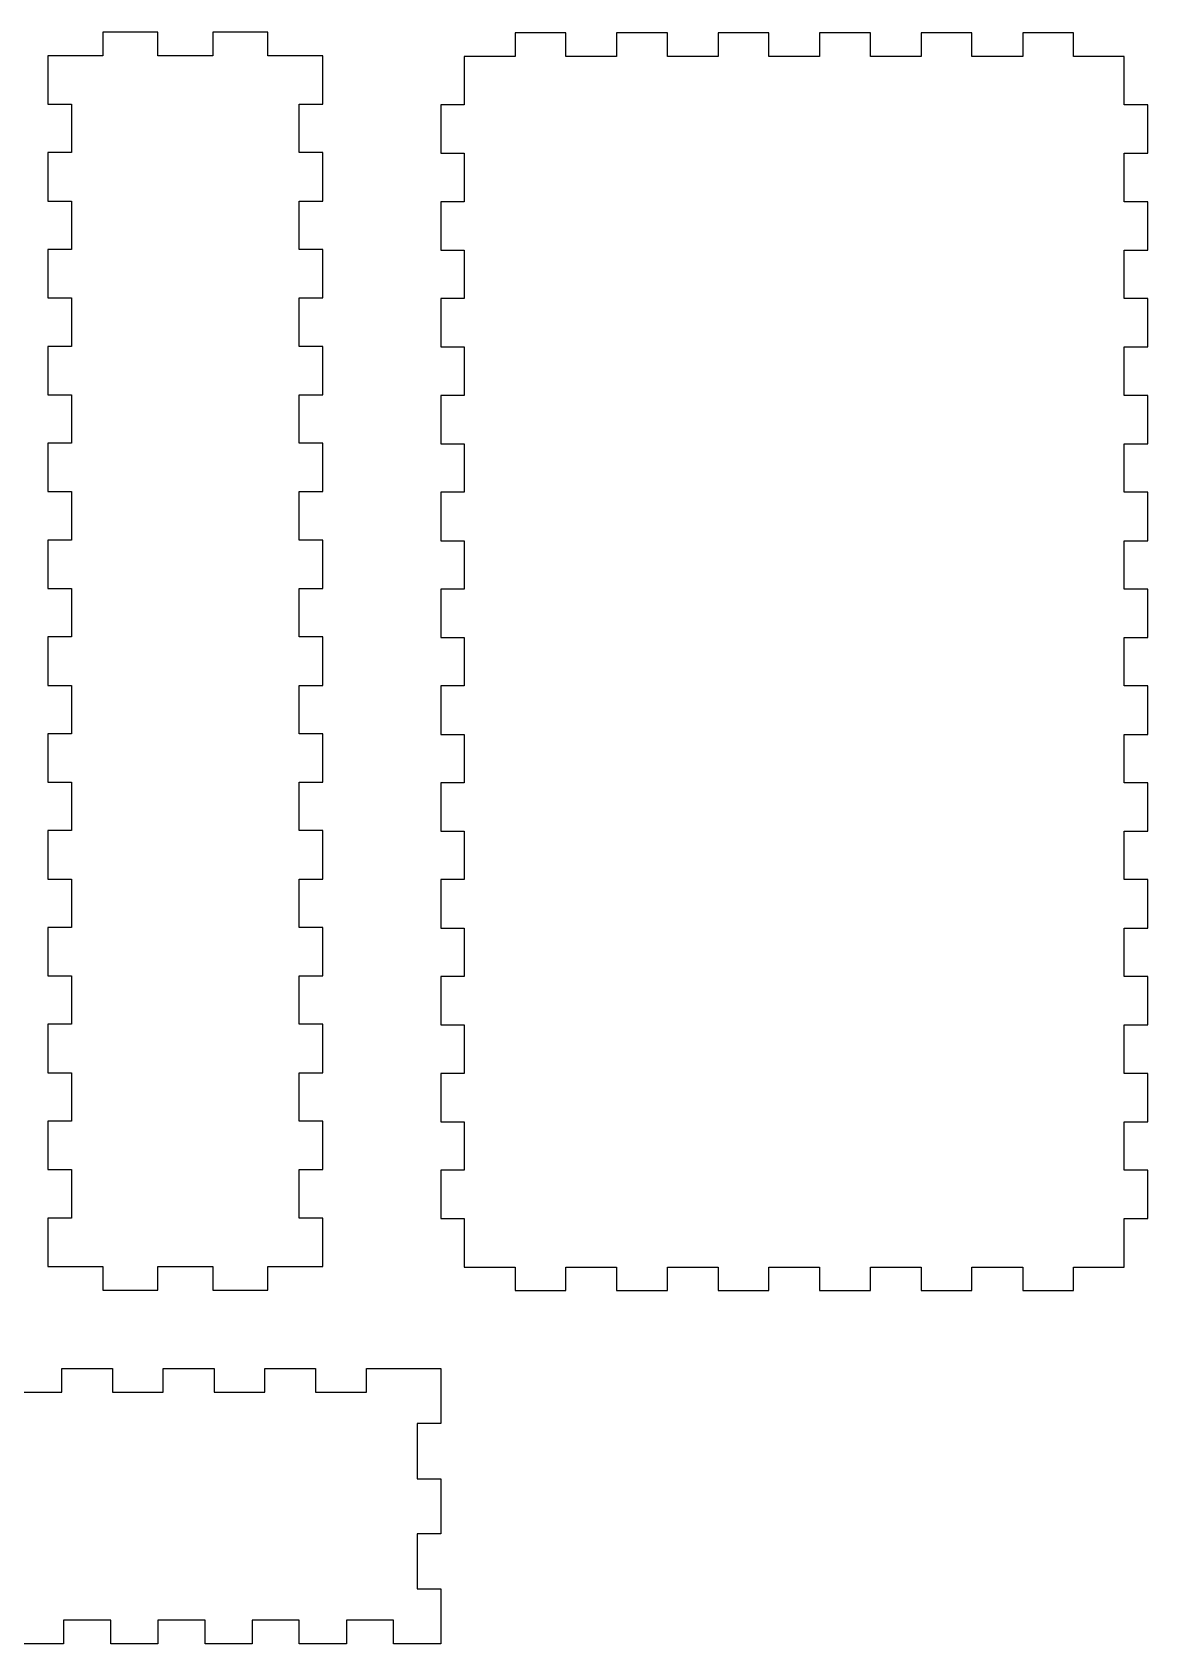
# Model space of a CAD drawing. Extents: x 0 to 280, y 5 to 210.
# Drawn here: x 138.1 to 280.1, y 4.9 to 209.9 of the extents above; entities that cross this region are included whole.
import ezdxf

# ---------------------------------------------------------------- set-up
doc = ezdxf.new("R2010")
doc.units = 0

msp = doc.modelspace()

# ---------------------------------------------------------------- linework, layer by layer
at = {"layer": 'Layer 1'}
for p, q in [((154.132102, 209.867708), (147.132109, 209.867708)), ((147.132109, 209.867708), (147.132109, 206.867713)), ((154.132102, 206.867713), (154.132102, 209.867708)), ((168.132083, 209.867708), (161.132092, 209.867708)), ((161.132092, 209.867708), (161.132092, 206.867713)), ((168.132083, 206.867713), (168.132083, 209.867708)), ((206.052036, 209.787963), (199.592044, 209.787963)), ((199.592044, 209.787963), (199.592044, 206.787968)), ((206.052036, 206.787968), (206.052036, 209.787963)), ((218.982019, 209.787963), (212.512028, 209.787963)), ((212.512028, 209.787963), (212.512028, 206.787968)), ((218.982019, 206.787968), (218.982019, 209.787963)), ((231.902007, 209.787963), (225.442012, 209.787963)), ((225.442012, 209.787963), (225.442012, 206.787968)), ((231.902007, 206.787968), (231.902007, 209.787963)), ((244.821992, 209.787963), (238.361986, 209.787963)), ((238.361986, 209.787963), (238.361986, 206.787968)), ((244.821992, 206.787968), (244.821992, 209.787963)), ((257.741976, 209.787963), (251.281971, 209.787963)), ((251.281971, 209.787963), (251.281971, 206.787968)), ((257.741976, 206.787968), (257.741976, 209.787963)), ((270.671954, 209.787963), (264.211957, 209.787963)), ((264.211957, 209.787963), (264.211957, 206.787968)), ((270.671954, 206.787968), (270.671954, 209.787963)), ((147.132109, 206.867713), (140.132118, 206.867713)), ((140.132118, 206.867713), (140.132118, 200.707721)), ((161.132092, 206.867713), (154.132102, 206.867713)), ((175.132073, 206.867713), (168.132083, 206.867713)), ((175.132073, 200.707721), (175.132073, 206.867713)), ((199.592044, 206.787968), (193.132051, 206.787968)), ((193.132051, 206.787968), (193.132051, 200.627975)), ((212.512028, 206.787968), (206.052036, 206.787968)), ((225.442012, 206.787968), (218.982019, 206.787968)), ((238.361986, 206.787968), (231.902007, 206.787968)), ((251.281971, 206.787968), (244.821992, 206.787968)), ((264.211957, 206.787968), (257.741976, 206.787968)), ((277.131934, 206.787968), (270.671954, 206.787968)), ((277.131934, 200.627975), (277.131934, 206.787968)), ((140.132118, 200.707721), (143.132114, 200.707721)), ((143.132114, 200.707721), (143.132114, 194.547728)), ((172.132077, 194.547728), (172.132077, 200.707721)), ((172.132077, 200.707721), (175.132073, 200.707721)), ((193.132051, 200.627975), (190.132056, 200.627975)), ((190.132056, 200.627975), (190.132056, 194.467983)), ((280.131934, 200.627975), (277.131934, 200.627975)), ((280.131934, 194.467983), (280.131934, 200.627975)), ((143.132114, 194.547728), (140.132118, 194.547728)), ((140.132118, 194.547728), (140.132118, 188.387736)), ((175.132073, 194.547728), (172.132077, 194.547728)), ((175.132073, 188.387736), (175.132073, 194.547728)), ((190.132056, 194.467983), (193.132051, 194.467983)), ((193.132051, 194.467983), (193.132051, 188.307991)), ((277.131934, 188.307991), (277.131934, 194.467983)), ((277.131934, 194.467983), (280.131934, 194.467983)), ((140.132118, 188.387736), (143.132114, 188.387736)), ((143.132114, 188.387736), (143.132114, 182.227744)), ((172.132077, 182.227744), (172.132077, 188.387736)), ((172.132077, 188.387736), (175.132073, 188.387736)), ((193.132051, 188.307991), (190.132056, 188.307991)), ((190.132056, 188.307991), (190.132056, 182.147998)), ((280.131934, 188.307991), (277.131934, 188.307991)), ((280.131934, 182.147998), (280.131934, 188.307991)), ((143.132114, 182.227744), (140.132118, 182.227744)), ((140.132118, 182.227744), (140.132118, 176.067751)), ((175.132073, 182.227744), (172.132077, 182.227744)), ((175.132073, 176.067751), (175.132073, 182.227744)), ((190.132056, 182.147998), (193.132051, 182.147998)), ((193.132051, 182.147998), (193.132051, 175.988006)), ((277.131934, 175.988006), (277.131934, 182.147998)), ((277.131934, 182.147998), (280.131934, 182.147998)), ((140.132118, 176.067751), (143.132114, 176.067751)), ((143.132114, 176.067751), (143.132114, 169.907759)), ((172.132077, 169.907759), (172.132077, 176.067751)), ((172.132077, 176.067751), (175.132073, 176.067751)), ((193.132051, 175.988006), (190.132056, 175.988006)), ((190.132056, 175.988006), (190.132056, 169.828014)), ((280.131934, 175.988006), (277.131934, 175.988006)), ((280.131934, 169.828014), (280.131934, 175.988006)), ((143.132114, 169.907759), (140.132118, 169.907759)), ((140.132118, 169.907759), (140.132118, 163.747767)), ((175.132073, 169.907759), (172.132077, 169.907759)), ((175.132073, 163.747767), (175.132073, 169.907759)), ((190.132056, 169.828014), (193.132051, 169.828014)), ((193.132051, 169.828014), (193.132051, 163.668022)), ((277.131934, 163.668022), (277.131934, 169.828014)), ((277.131934, 169.828014), (280.131934, 169.828014)), ((140.132118, 163.747767), (143.132114, 163.747767)), ((143.132114, 163.747767), (143.132114, 157.587775)), ((172.132077, 157.587775), (172.132077, 163.747767)), ((172.132077, 163.747767), (175.132073, 163.747767)), ((193.132051, 163.668022), (190.132056, 163.668022)), ((190.132056, 163.668022), (190.132056, 157.508029)), ((280.131934, 163.668022), (277.131934, 163.668022)), ((280.131934, 157.508029), (280.131934, 163.668022)), ((143.132114, 157.587775), (140.132118, 157.587775)), ((140.132118, 157.587775), (140.132118, 151.427782)), ((175.132073, 157.587775), (172.132077, 157.587775)), ((175.132073, 151.427782), (175.132073, 157.587775)), ((190.132056, 157.508029), (193.132051, 157.508029)), ((193.132051, 157.508029), (193.132051, 151.348037)), ((277.131934, 151.348037), (277.131934, 157.508029)), ((277.131934, 157.508029), (280.131934, 157.508029)), ((140.132118, 151.427782), (143.132114, 151.427782)), ((143.132114, 151.427782), (143.132114, 145.26779)), ((172.132077, 145.26779), (172.132077, 151.427782)), ((172.132077, 151.427782), (175.132073, 151.427782)), ((193.132051, 151.348037), (190.132056, 151.348037)), ((190.132056, 151.348037), (190.132056, 145.188045)), ((280.131934, 151.348037), (277.131934, 151.348037)), ((280.131934, 145.188045), (280.131934, 151.348037)), ((143.132114, 145.26779), (140.132118, 145.26779)), ((140.132118, 145.26779), (140.132118, 139.107798)), ((175.132073, 145.26779), (172.132077, 145.26779)), ((175.132073, 139.107798), (175.132073, 145.26779)), ((190.132056, 145.188045), (193.132051, 145.188045)), ((193.132051, 145.188045), (193.132051, 139.028052)), ((277.131934, 139.028052), (277.131934, 145.188045)), ((277.131934, 145.188045), (280.131934, 145.188045)), ((140.132118, 139.107798), (143.132114, 139.107798)), ((143.132114, 139.107798), (143.132114, 132.947805)), ((172.132077, 132.947805), (172.132077, 139.107798)), ((172.132077, 139.107798), (175.132073, 139.107798)), ((193.132051, 139.028052), (190.132056, 139.028052)), ((190.132056, 139.028052), (190.132056, 132.86806)), ((280.131934, 139.028052), (277.131934, 139.028052)), ((280.131934, 132.86806), (280.131934, 139.028052)), ((143.132114, 132.947805), (140.132118, 132.947805)), ((140.132118, 132.947805), (140.132118, 126.787813)), ((175.132073, 132.947805), (172.132077, 132.947805)), ((175.132073, 126.787813), (175.132073, 132.947805)), ((190.132056, 132.86806), (193.132051, 132.86806)), ((193.132051, 132.86806), (193.132051, 126.708068)), ((277.131934, 126.708068), (277.131934, 132.86806)), ((277.131934, 132.86806), (280.131934, 132.86806)), ((140.132118, 126.787813), (143.132114, 126.787813)), ((143.132114, 126.787813), (143.132114, 120.627821)), ((172.132077, 120.627821), (172.132077, 126.787813)), ((172.132077, 126.787813), (175.132073, 126.787813)), ((193.132051, 126.708068), (190.132056, 126.708068)), ((190.132056, 126.708068), (190.132056, 120.548075)), ((280.131934, 126.708068), (277.131934, 126.708068)), ((280.131934, 120.548075), (280.131934, 126.708068)), ((143.132114, 120.627821), (140.132118, 120.627821)), ((140.132118, 120.627821), (140.132118, 114.467828)), ((175.132073, 120.627821), (172.132077, 120.627821)), ((175.132073, 114.467828), (175.132073, 120.627821)), ((190.132056, 120.548075), (193.132051, 120.548075)), ((193.132051, 120.548075), (193.132051, 114.388083)), ((277.131934, 114.388083), (277.131934, 120.548075)), ((277.131934, 120.548075), (280.131934, 120.548075)), ((140.132118, 114.467828), (143.132114, 114.467828)), ((143.132114, 114.467828), (143.132114, 108.307836)), ((172.132077, 108.307836), (172.132077, 114.467828)), ((172.132077, 114.467828), (175.132073, 114.467828)), ((193.132051, 114.388083), (190.132056, 114.388083)), ((190.132056, 114.388083), (190.132056, 108.228091)), ((280.131934, 114.388083), (277.131934, 114.388083)), ((280.131934, 108.228091), (280.131934, 114.388083)), ((143.132114, 108.307836), (140.132118, 108.307836)), ((140.132118, 108.307836), (140.132118, 102.147844)), ((175.132073, 108.307836), (172.132077, 108.307836)), ((175.132073, 102.147844), (175.132073, 108.307836)), ((190.132056, 108.228091), (193.132051, 108.228091)), ((193.132051, 108.228091), (193.132051, 102.068099)), ((277.131934, 102.068099), (277.131934, 108.228091)), ((277.131934, 108.228091), (280.131934, 108.228091)), ((140.132118, 102.147844), (143.132114, 102.147844)), ((143.132114, 102.147844), (143.132114, 95.987852)), ((172.132077, 95.987852), (172.132077, 102.147844)), ((172.132077, 102.147844), (175.132073, 102.147844)), ((193.132051, 102.068099), (190.132056, 102.068099)), ((190.132056, 102.068099), (190.132056, 95.908106)), ((280.131934, 102.068099), (277.131934, 102.068099)), ((280.131934, 95.908106), (280.131934, 102.068099)), ((143.132114, 95.987852), (140.132118, 95.987852)), ((140.132118, 95.987852), (140.132118, 89.827859)), ((175.132073, 95.987852), (172.132077, 95.987852)), ((175.132073, 89.827859), (175.132073, 95.987852)), ((190.132056, 95.908106), (193.132051, 95.908106)), ((193.132051, 95.908106), (193.132051, 89.748114)), ((277.131934, 89.748114), (277.131934, 95.908106)), ((277.131934, 95.908106), (280.131934, 95.908106)), ((140.132118, 89.827859), (143.132114, 89.827859)), ((143.132114, 89.827859), (143.132114, 83.667867)), ((172.132077, 83.667867), (172.132077, 89.827859)), ((172.132077, 89.827859), (175.132073, 89.827859)), ((193.132051, 89.748114), (190.132056, 89.748114)), ((190.132056, 89.748114), (190.132056, 83.588122)), ((280.131934, 89.748114), (277.131934, 89.748114)), ((280.131934, 83.588122), (280.131934, 89.748114)), ((143.132114, 83.667867), (140.132118, 83.667867)), ((140.132118, 83.667867), (140.132118, 77.507875)), ((175.132073, 83.667867), (172.132077, 83.667867)), ((175.132073, 77.507875), (175.132073, 83.667867)), ((190.132056, 83.588122), (193.132051, 83.588122)), ((193.132051, 83.588122), (193.132051, 77.428129)), ((277.131934, 77.428129), (277.131934, 83.588122)), ((277.131934, 83.588122), (280.131934, 83.588122)), ((140.132118, 77.507875), (143.132114, 77.507875)), ((143.132114, 77.507875), (143.132114, 71.347882)), ((172.132077, 71.347882), (172.132077, 77.507875)), ((172.132077, 77.507875), (175.132073, 77.507875)), ((193.132051, 77.428129), (190.132056, 77.428129)), ((190.132056, 77.428129), (190.132056, 71.268137)), ((280.131934, 77.428129), (277.131934, 77.428129)), ((280.131934, 71.268137), (280.131934, 77.428129)), ((143.132114, 71.347882), (140.132118, 71.347882)), ((140.132118, 71.347882), (140.132118, 65.18789)), ((175.132073, 71.347882), (172.132077, 71.347882)), ((175.132073, 65.18789), (175.132073, 71.347882)), ((190.132056, 71.268137), (193.132051, 71.268137)), ((193.132051, 71.268137), (193.132051, 65.108145)), ((277.131934, 65.108145), (277.131934, 71.268137)), ((277.131934, 71.268137), (280.131934, 71.268137)), ((140.132118, 65.18789), (143.132114, 65.18789)), ((143.132114, 65.18789), (143.132114, 59.0279)), ((172.132077, 59.0279), (172.132077, 65.18789)), ((172.132077, 65.18789), (175.132073, 65.18789)), ((193.132051, 65.108145), (190.132056, 65.108145)), ((190.132056, 65.108145), (190.132056, 58.948152)), ((280.131934, 65.108145), (277.131934, 65.108145)), ((280.131934, 58.948152), (280.131934, 65.108145)), ((143.132114, 59.0279), (140.132118, 59.0279)), ((140.132118, 59.0279), (140.132118, 52.867908)), ((175.132073, 59.0279), (172.132077, 59.0279)), ((175.132073, 52.867908), (175.132073, 59.0279)), ((190.132056, 58.948152), (193.132051, 58.948152)), ((193.132051, 58.948152), (193.132051, 52.78816)), ((277.131934, 52.78816), (277.131934, 58.948152)), ((277.131934, 58.948152), (280.131934, 58.948152)), ((140.132118, 52.867908), (147.132109, 52.867908)), ((147.132109, 52.867908), (147.132109, 49.86791)), ((154.132102, 49.86791), (154.132102, 52.867908)), ((154.132102, 52.867908), (161.132092, 52.867908)), ((161.132092, 52.867908), (161.132092, 49.86791)), ((168.132083, 49.86791), (168.132083, 52.867908)), ((168.132083, 52.867908), (175.132073, 52.867908)), ((193.132051, 52.78816), (199.592044, 52.78816)), ((199.592044, 52.78816), (199.592044, 49.788165)), ((206.052036, 49.788165), (206.052036, 52.78816)), ((206.052036, 52.78816), (212.512028, 52.78816)), ((212.512028, 52.78816), (212.512028, 49.788165)), ((218.982019, 49.788165), (218.982019, 52.78816)), ((218.982019, 52.78816), (225.442012, 52.78816)), ((225.442012, 52.78816), (225.442012, 49.788165)), ((231.902007, 49.788165), (231.902007, 52.78816)), ((231.902007, 52.78816), (238.361986, 52.78816)), ((238.361986, 52.78816), (238.361986, 49.788165)), ((244.821992, 49.788165), (244.821992, 52.78816)), ((244.821992, 52.78816), (251.281971, 52.78816)), ((251.281971, 52.78816), (251.281971, 49.788165)), ((257.741976, 49.788165), (257.741976, 52.78816)), ((257.741976, 52.78816), (264.211957, 52.78816)), ((264.211957, 52.78816), (264.211957, 49.788165)), ((270.671954, 49.788165), (270.671954, 52.78816)), ((270.671954, 52.78816), (277.131934, 52.78816)), ((147.132109, 49.86791), (154.132102, 49.86791)), ((161.132092, 49.86791), (168.132083, 49.86791)), ((199.592044, 49.788165), (206.052036, 49.788165)), ((212.512028, 49.788165), (218.982019, 49.788165)), ((225.442012, 49.788165), (231.902007, 49.788165)), ((238.361986, 49.788165), (244.821992, 49.788165)), ((251.281971, 49.788165), (257.741976, 49.788165)), ((264.211957, 49.788165), (270.671954, 49.788165)), ((141.902036, 36.867931), (141.902036, 39.867919)), ((141.902036, 39.867919), (148.362031, 39.867919)), ((148.362031, 39.867919), (148.362031, 36.867931)), ((154.821999, 36.867931), (154.821999, 39.867919)), ((154.821999, 39.867919), (161.281992, 39.867919)), ((161.281992, 39.867919), (161.281992, 36.867931)), ((167.74196, 36.867931), (167.74196, 39.867919)), ((167.74196, 39.867919), (174.211956, 39.867919)), ((174.211956, 39.867919), (174.211956, 36.867931)), ((180.671922, 36.867931), (180.671922, 39.867919)), ((180.671922, 39.867919), (187.131891, 39.867919)), ((187.131891, 39.867919), (190.131886, 39.867919)), ((190.131886, 39.867919), (190.131886, 32.867939)), ((135.44207, 36.867931), (141.902036, 36.867931)), ((148.362031, 36.867931), (154.821999, 36.867931)), ((161.281992, 36.867931), (167.74196, 36.867931)), ((174.211956, 36.867931), (180.671922, 36.867931)), ((190.131886, 32.867939), (187.131891, 32.867939)), ((187.131891, 32.867939), (187.131891, 25.867946)), ((187.131891, 25.867946), (190.131886, 25.867946)), ((190.131886, 25.867946), (190.131886, 18.867953)), ((190.131886, 18.867953), (187.131891, 18.867953)), ((187.131891, 18.867953), (187.131891, 11.86796)), ((187.131891, 11.86796), (190.131886, 11.86796)), ((190.131886, 11.86796), (190.131886, 4.867967)), ((148.132029, 7.867967), (142.132038, 7.867967)), ((142.132038, 7.867967), (142.132038, 4.867967)), ((148.132029, 4.867967), (148.132029, 7.867967)), ((160.131984, 7.867967), (154.131993, 7.867967)), ((154.131993, 7.867967), (154.131993, 4.867967)), ((160.131984, 4.867967), (160.131984, 7.867967)), ((172.13194, 7.867967), (166.131975, 7.867967)), ((166.131975, 7.867967), (166.131975, 4.867967)), ((172.13194, 4.867967), (172.13194, 7.867967)), ((184.131922, 7.867967), (178.131931, 7.867967)), ((178.131931, 7.867967), (178.131931, 4.867967)), ((184.131922, 4.867967), (184.131922, 7.867967)), ((142.132038, 4.867967), (136.132047, 4.867967)), ((154.131993, 4.867967), (148.132029, 4.867967)), ((166.131975, 4.867967), (160.131984, 4.867967)), ((178.131931, 4.867967), (172.13194, 4.867967)), ((190.131886, 4.867967), (184.131922, 4.867967))]:
    msp.add_line(p, q, dxfattribs=at)

doc.saveas('drawing.dxf')
